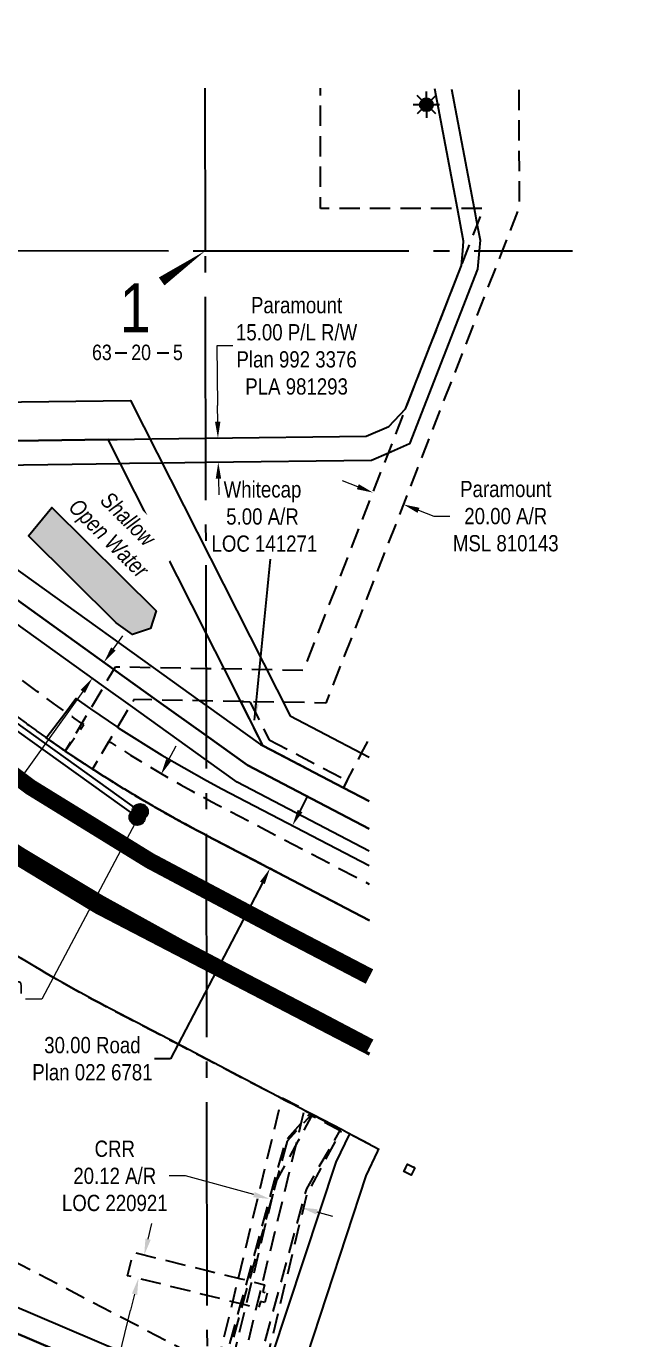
# Model space of a CAD drawing. Extents: x 502021 to 516972, y 6026865 to 6037901.
# Drawn here: x 507215 to 507585, y 6029776 to 6030583 of the extents above; entities that cross this region are included whole.
import ezdxf
from ezdxf.enums import TextEntityAlignment as Align

# ---------------------------------------------------------------- set-up
doc = ezdxf.new("R2010")
doc.units = 0
doc.header["$LTSCALE"] = 5
doc.header["$PDSIZE"] = 0.5
for name, pattern in [('DASHDOT2', [12.7, 6.35, -3.175, 0, -3.175]), ('foc-ACCESSROAD', [3.75, 2.5, -1.25]), ('foc-FLOWLINE', [3.75, 2.5, -1.25]), ('foc-QUARTERLINE', [33, 25, -3, 2, -3])]:
    doc.linetypes.add(name, pattern=pattern)
doc.layers.get('Defpoints').update_dxf_attribs({"color": 9})
for name, color, linetype in [('10', 1, 'Continuous'), ('9', 3, 'Continuous'), ('AS-POWER', 104, 'foc-POWER'), ('AS-POWER-EXISTING-PP', 72, 'Continuous'), ('AS-ROADS', 254, 'Continuous'), ('AS-WILDLIFE', 131, 'DASHDOT2'), ('C-AR', 13, 'foc-ACCESSROAD'), ('C-RW', 13, 'Continuous'), ('C-WS', 13, 'foc-ACCESSROAD'), ('DML', 35, 'Continuous'), ('F-AR', 190, 'foc-ACCESSROAD'), ('F-EZE', 190, 'foc-FLOWLINE'), ('F-RW', 190, 'Continuous'), ('F-WS', 190, 'foc-ACCESSROAD'), ('F-WS-S', 8, 'Continuous'), ('L-SECLBL', 7, 'Continuous'), ('L-SECQ', 8, 'foc-QUARTERLINE'), ('L-TITLEDB', 4, 'Continuous'), ('L-TITLEDB-T', 4, 'Continuous'), ('T-WATER', 160, 'Continuous'), ('T-WATER-H', 133, 'Continuous'), ('T-WATER-T', 170, 'Continuous')]:
    doc.layers.add(name, color=color, linetype=linetype)
for name, color, linetype, lineweight in [('C-WS-T', 13, 'Continuous', 9), ('F-AR-T', 190, 'Continuous', 9), ('F-EZE-T', 190, 'Continuous', 9), ('F-RW-T', 190, 'Continuous', 9)]:
    doc.layers.add(name, color=color, linetype=linetype, lineweight=lineweight)
doc.styles.add('80CG', font='ARIALN.TTF', dxfattribs={"height": 10})
doc.styles.add('80L', font='ARIALN.TTF', dxfattribs={"height": 10})
doc.styles.add('foc-LtypeFont', font='ARIALN.TTF', dxfattribs={"height": 7.35})
doc.styles.add('SIMPLEX', font='ARIALN.TTF')
doc.linetypes.add('foc-POWER', pattern='A,6,-1,["P",foc-LtypeFont,S=0.2,R=0,X=-0.625,Y=-0.75],-1.24,4', length=12.24)
doc.dimstyles.new('Compass 5 000', dxfattribs={"dimscale": 5, "dimtxt": 9, "dimasz": 2, "dimexe": 0.2, "dimexo": 0.0625, "dimgap": 0.5, "dimtad": 0, "dimtih": 1, "dimtoh": 1, "dimzin": 0, "dimdsep": 46, "dimtxsty": '80CG', "dimcen": 0.1, "dimse1": 1, "dimse2": 1, "dimclrd": 256, "dimclrt": 256, "dimaunit": 1, "dimadec": 4, "dimazin": 0, "dimtfac": 0.06, "dimtofl": 0, "dimtmove": 0, "dimatfit": 1, "dimfxl": 0.2, "dimtolj": 1, "dimtzin": 0, "dimlwd": -1, "dimarcsym": 0})

# ---------------------------------------------------------------- blocks, each defined once
blk = doc.blocks.new('L-SECLBL')
at = {"layer": '9', "color": 7}
for p, q in [((-5.08, -27.83), (-12.29, -27.83)), ((20.7, -27.83), (13.5, -27.83))]:
    blk.add_line(p, q, dxfattribs=at)
at = {"layer": '10', "color": 2, "style": 'SIMPLEX'}
blk.add_attdef('SEC', text='', height=30, dxfattribs=at).set_placement((0, 0), align=Align.MIDDLE)
at = {"layer": '10', "color": 5, "style": '80L'}
blk.add_attdef('TWP', text='', height=9.5, dxfattribs=at).set_placement((-14.43, -27.37), align=Align.MIDDLE_RIGHT)
blk.add_attdef('RGE', text='', height=9.5, dxfattribs=at).set_placement((3.62, -27.37), align=Align.MIDDLE_CENTER)
blk.add_attdef('MER', text='', height=9.5, dxfattribs=at).set_placement((23.17, -27.37), align=Align.MIDDLE_LEFT)
blk = doc.blocks.new('*D532')
at = {"layer": 'Defpoints', "color": 0, "transparency": 16777216}
for p in [(507446.55, 6030288.93), (507416.43, 6030266.71), (507435.07, 6030259.45)]:
    blk.add_point(p, dxfattribs=at)
at = {"layer": 'F-AR-T', "transparency": 16777216}
for p, q in [((507418.59, 6030299.81), (507409.27, 6030303.44)), ((507455.87, 6030285.3), (507465.19, 6030281.67)), ((507465.19, 6030281.67), (507475.19, 6030281.67))]:
    blk.add_line(p, q, dxfattribs=at)
for points in [[(507419.19, 6030301.37), (507417.99, 6030298.26), (507427.91, 6030296.18)], [(507456.47, 6030286.85), (507455.26, 6030283.74), (507446.55, 6030288.93)]]:
    blk.add_solid(points, dxfattribs=at)
at = {"layer": 'F-AR-T', "transparency": 16777216, "insert": (507509.47, 6030281.67), "char_height": 10, "attachment_point": 5, "style": '80CG'}
blk.add_mtext('\\A1;Paramount\\P20.00 A/R\\PMSL 810143', dxfattribs=at)
blk = doc.blocks.new('*D583')
at = {"layer": 'Defpoints', "color": 0, "transparency": 16777216}
for p in [(507288.3, 6030105.23), (507321.45, 6030110.11), (507312.16, 6030092.59)]:
    blk.add_point(p, dxfattribs=at)
at = {"layer": 'F-EZE-T', "transparency": 16777216}
for p, q in [((507302.27, 6030131.59), (507306.95, 6030140.43)), ((507283.62, 6030096.39), (507224.41, 6029984.66)), ((507224.41, 6029984.66), (507214.41, 6029984.66))]:
    blk.add_line(p, q, dxfattribs=at)
for points in [[(507300.8, 6030132.37), (507303.75, 6030130.81), (507297.59, 6030122.75)], [(507282.15, 6030097.17), (507285.09, 6030095.61), (507288.3, 6030105.23)]]:
    blk.add_solid(points, dxfattribs=at)
at = {"layer": 'F-EZE-T', "transparency": 16777216, "insert": (507169.61, 6029984.66), "char_height": 10, "attachment_point": 5, "style": '80CG'}
blk.add_mtext('\\A1;ATCO\\P19.80 Vegetation \\PControl R/W\\PEZE 880555', dxfattribs=at)
blk = doc.blocks.new('*D664')
at = {"layer": 'Defpoints', "color": 0, "transparency": 16777216}
for p in [(507228, 6030216.76), (507220.89, 6030206.86), (507255.48, 6030182.04)]:
    blk.add_point(p, dxfattribs=at)
at = {"layer": 'F-RW-T', "transparency": 16777216}
for p, q in [((507268.41, 6030200.06), (507274.25, 6030208.18)), ((507249.65, 6030173.91), (507151.09, 6030036.63)), ((507151.09, 6030036.63), (507141.09, 6030036.63))]:
    blk.add_line(p, q, dxfattribs=at)
for points in [[(507267.06, 6030201.03), (507269.77, 6030199.09), (507262.58, 6030191.94)], [(507248.29, 6030174.89), (507251, 6030172.94), (507255.48, 6030182.04)]]:
    blk.add_solid(points, dxfattribs=at)
at = {"layer": 'F-RW-T', "transparency": 16777216, "insert": (507102.01, 6030036.63), "char_height": 10, "attachment_point": 5, "style": '80CG'}
blk.add_mtext('\\A1;Pembina\\P12.19 P/L R/W\\PPlan 1377 KS\\PROE 2188', dxfattribs=at)
blk = doc.blocks.new('*D688')
at = {"layer": 'Defpoints', "color": 0, "transparency": 16777216}
for p in [(507332.64, 6030329.71), (507345.51, 6030329.88), (507345.71, 6030314.92)]:
    blk.add_point(p, dxfattribs=at)
at = {"layer": 'F-RW-T', "transparency": 16777216}
for p, q in [((507341.88, 6030386.37), (507331.88, 6030386.37)), ((507331.88, 6030386.37), (507332.37, 6030349.71)), ((507332.5, 6030339.71), (507332.37, 6030349.71)), ((507332.97, 6030304.75), (507333.1, 6030294.75))]:
    blk.add_line(p, q, dxfattribs=at)
for points in [[(507334.17, 6030339.73), (507330.84, 6030339.69), (507332.64, 6030329.71)], [(507334.64, 6030304.77), (507331.3, 6030304.72), (507332.84, 6030314.75)]]:
    blk.add_solid(points, dxfattribs=at)
at = {"layer": 'F-RW-T', "transparency": 16777216, "insert": (507380.97, 6030386.37), "char_height": 10, "attachment_point": 5, "style": '80CG'}
blk.add_mtext('\\A1;Paramount\\P15.00 P/L R/W\\PPlan 992 3376\\PPLA 981293', dxfattribs=at)
blk = doc.blocks.new('*D716')
at = {"layer": 'Defpoints', "color": 0, "transparency": 16777216}
for p in [(507436.66, 6030721.4), (507222.59, 6030519.12), (507286.24, 6030479.54)]:
    blk.add_point(p, dxfattribs=at)
at = {"layer": 'F-RW-T', "transparency": 16777216}
for p, q in [((507364.52, 6030766.27), (507356.02, 6030771.55)), ((507445.15, 6030716.12), (507467.66, 6030702.12)), ((507467.66, 6030702.12), (507477.66, 6030702.12))]:
    blk.add_line(p, q, dxfattribs=at)
for points in [[(507365.4, 6030767.68), (507363.64, 6030764.85), (507373.01, 6030760.99)], [(507446.03, 6030717.54), (507444.27, 6030714.7), (507436.66, 6030721.4)]]:
    blk.add_solid(points, dxfattribs=at)
at = {"layer": 'F-RW-T', "transparency": 16777216, "insert": (507516.74, 6030702.12), "char_height": 10, "attachment_point": 5, "style": '80CG'}
blk.add_mtext('\\A1;Paramount\\P15.00 P/L R/W\\PPlan 992 3376\\PPLA 981293', dxfattribs=at)
blk = doc.blocks.new('*D751')
at = {"layer": 'Defpoints', "color": 0, "transparency": 16777216}
for p in [(507391.49, 6030084.75), (507364.62, 6030065.09), (507377.66, 6030058.27)]:
    blk.add_point(p, dxfattribs=at)
at = {"layer": 'L-TITLEDB-T', "transparency": 16777216}
for p, q in [((507383.08, 6030100.43), (507387.72, 6030109.29)), ((507359.98, 6030056.23), (507303.48, 6029948.11)), ((507303.48, 6029948.11), (507293.48, 6029948.11))]:
    blk.add_line(p, q, dxfattribs=at)
for points in [[(507381.61, 6030101.2), (507384.56, 6030099.65), (507378.45, 6030091.56)], [(507358.51, 6030057), (507361.46, 6030055.46), (507364.62, 6030065.09)]]:
    blk.add_solid(points, dxfattribs=at)
at = {"layer": 'L-TITLEDB-T', "transparency": 16777216, "insert": (507255.53, 6029948.11), "char_height": 10, "attachment_point": 5, "style": '80CG', "bg_fill": 3, "box_fill_scale": 1.1, "bg_fill_color": 256, "bg_fill_true_color": 13158600, "bg_fill_transparency": 0}
blk.add_mtext('\\A1;30.00 Road\\PPlan 022 6781', dxfattribs=at)
blk = doc.blocks.new('POWERPOLE')
h = blk.add_hatch(color=255)
edge = h.paths.add_edge_path()
edge.add_arc((0, 0), 0.96, 0, 360)
at = {"linetype": 'Continuous'}
for p, q in [((0.68, -0.68), (-0.68, 0.68)), ((-0.68, -0.68), (0.68, 0.68))]:
    blk.add_line(p, q, dxfattribs=at)
blk.add_circle((0, 0), 0.96, dxfattribs=at)
blk = doc.blocks.new('GAS')
h = blk.add_hatch(color=255)
h.dxf.hatch_style = 1
edge = h.paths.add_edge_path()
edge.add_arc((0, 0), 0.9, 0, 360)
for p, q in [((0, 0.81), (0, 1.62)), ((-0.81, 0), (-1.62, 0)), ((-0.57, 0.57), (-1.14, 1.14)), ((0.57, 0.57), (1.14, 1.14)), ((1.62, 0), (0.81, 0)), ((-0.57, -0.57), (-1.14, -1.14)), ((0, -0.81), (0, -1.62)), ((1.14, -1.14), (0.57, -0.57))]:
    blk.add_line(p, q)
blk.add_circle((0, 0), 0.8)
blk = doc.blocks.new('*D763')
at = {"layer": 'Defpoints', "color": 0, "transparency": 16777216}
for p in [(507287.35, 6029827.49), (507290.71, 6029826.66), (507287.16, 6029812.24)]:
    blk.add_point(p, dxfattribs=at)
at = {"layer": 'F-EZE-T', "transparency": 16777216}
for p, q in [((507289.74, 6029837.19), (507292.13, 6029846.9)), ((507281.41, 6029803.36), (507279.02, 6029793.65)), ((507263.38, 6029730.15), (507279.02, 6029793.65)), ((507253.38, 6029730.15), (507263.38, 6029730.15))]:
    blk.add_line(p, q, dxfattribs=at)
for points in [[(507288.12, 6029837.59), (507291.36, 6029836.8), (507287.35, 6029827.49)], [(507279.79, 6029803.76), (507283.03, 6029802.96), (507283.8, 6029813.07)]]:
    blk.add_solid(points, dxfattribs=at)
at = {"layer": 'F-EZE-T', "transparency": 16777216, "insert": (507194.24, 6029730.15), "char_height": 10, "attachment_point": 5, "style": '80CG'}
blk.add_mtext('\\A1;ATCO\\P15.00 Power Line R/W\\PEZE 130243', dxfattribs=at)
blk = doc.blocks.new('*D768')
at = {"layer": 'Defpoints', "color": 0, "transparency": 16777216}
for p in [(507364.43, 6029861.94), (507363.99, 6029860.31), (507383.38, 6029855)]:
    blk.add_point(p, dxfattribs=at)
at = {"layer": 'F-EZE-T', "transparency": 16777216}
for p, q in [((507312.77, 6029876.08), (507302.77, 6029876.08)), ((507354.79, 6029864.58), (507312.77, 6029876.08)), ((507393.47, 6029853.99), (507403.12, 6029851.35))]:
    blk.add_line(p, q, dxfattribs=at)
for points in [[(507355.23, 6029866.19), (507354.35, 6029862.97), (507364.43, 6029861.94)], [(507393.91, 6029855.6), (507393.03, 6029852.38), (507383.83, 6029856.63)]]:
    blk.add_solid(points, dxfattribs=at)
at = {"layer": 'F-EZE-T', "transparency": 16777216, "insert": (507269.26, 6029876.08), "char_height": 10, "attachment_point": 5, "style": '80CG'}
blk.add_mtext('\\A1;CRR\\P20.12 A/R\\PLOC 220921', dxfattribs=at)

msp = doc.modelspace()

# ---------------------------------------------------------------- hatches: boundary and pattern name
at = {"layer": 'T-WATER-H'}
h = msp.add_hatch(color=256, dxfattribs=at)
h.dxf.hatch_style = 1
h.paths.add_polyline_path([(507270.097, 6030216.205), (507216.329, 6030269.689), (507230.542, 6030287.053), (507294.696, 6030223.436), (507291.132, 6030212.636), (507280.085, 6030208.955)])

# ---------------------------------------------------------------- linework, layer by layer
at = {"layer": 'AS-POWER', "flags": 128}
for points in [[(506825.144, 6030507.361), (506925.113, 6030413.947), (507045.408, 6030297.042), (507155.031, 6030193.209), (507284.806, 6030100.018)], [(507152.289, 6030190.253), (507283.064, 6030096.585)]]:
    msp.add_lwpolyline(points, dxfattribs=at)
at = {"layer": 'AS-ROADS', "const_width": 9.995, "flags": 128}
for points in [[(506671.611, 6030545.04), (506712.089, 6030506.376), (506762.089, 6030458.779), (506803.365, 6030419.585), (506850.254, 6030372.364), (506945.174, 6030284.418), (507000.605, 6030232.544), (507026.162, 6030209.739), (507046.014, 6030192.808), (507095.707, 6030153.18), (507159.302, 6030106.985), (507211.196, 6030073.128), (507260.153, 6030043.761), (507309.489, 6030016.49), (507348.589, 6029995.925), (507392.782, 6029972.918), (507425.815, 6029955.504)], [(506751.468, 6030545.016), (506772.557, 6030524.891), (506837.806, 6030462.368), (506893.345, 6030409.353), (506943.493, 6030361.788), (506995.284, 6030311.857), (507056.708, 6030253.206), (507107.548, 6030204.929), (507156.292, 6030160.929), (507217.474, 6030115.071), (507290.791, 6030069.881), (507373.44, 6030025.981), (507425.744, 6029998.658)]]:
    msp.add_lwpolyline(points, dxfattribs=at)
at = {"layer": 'AS-WILDLIFE', "const_width": 1.999, "flags": 128}
msp.add_lwpolyline([(506671.147, 6030545.04), (506974.844, 6030254.85), (507080.051, 6030163.702), (507095.073, 6030149.051), (507100, 6030144.246), (507107.245, 6030137.18), (507110.755, 6030133.757), (507122.676, 6030125.313), (507135.842, 6030115.987), (507158.413, 6030099.999), (507172.535, 6030089.996), (507200, 6030073.351), (507250.395, 6030042.808), (507257.483, 6030038.513), (507291.541, 6030020.803), (507302.649, 6030015.026), (507312.964, 6030009.663), (507331.546, 6029999.999), (507368.488, 6029980.79), (507389.35, 6029969.941), (507423.268, 6029952.304), (507425.822, 6029950.976)], dxfattribs=at)
at = {"layer": 'C-AR'}
msp.add_lwpolyline([(507352.273, 6030167.652), (507364.13, 6030144.194), (507412.093, 6030119.097), (507409.768, 6030114.666), (507360.39, 6030140.507), (507346.619, 6030167.754), (507352.273, 6030167.652)], close=True, dxfattribs=at)
at = {"layer": 'C-RW'}
for points in [[(507425.568, 6030106.4), (507409.768, 6030114.667), (507360.39, 6030140.507), (507346.619, 6030167.754), (507336.413, 6030187.945), (507325.407, 6030209.722), (507272.751, 6030313.901), (507265.239, 6030328.763), (507165.256, 6030327.349), (507118.297, 6030326.68), (507103.703, 6030340.631), (507100.089, 6030344.085), (506994.529, 6030444.981), (506983.163, 6030455.853), (506889.895, 6030544.976)], [(506924.861, 6030544.966), (507127.911, 6030350.921), (507278.95, 6030352.753), (507377.101, 6030158.978), (507420.926, 6030135.925), (507425.523, 6030133.519)], [(507356.022, 6029735.275), (507405.376, 6029884.576), (507413.705, 6029901.897), (507431.439, 6029892.622), (507430.755, 6029891.315), (507423.53, 6029876.181), (507375.124, 6029728.673)]]:
    msp.add_lwpolyline(points, dxfattribs=at)
at = {"layer": 'C-WS', "flags": 128}
msp.add_lwpolyline([(507425.568, 6030106.398), (507409.768, 6030114.666), (507412.093, 6030119.097), (507420.926, 6030135.925), (507425.505, 6030144.649)], dxfattribs=at)
at = {"layer": 'DML'}
msp.add_lwpolyline([(507453.626, 6029881.019), (507451.311, 6029876.594), (507446.883, 6029878.911), (507449.196, 6029883.334), (507453.626, 6029881.019)], close=True, dxfattribs=at)
msp.add_lwpolyline([(507453.626, 6029881.019), (507451.311, 6029876.594), (507446.883, 6029878.911), (507449.196, 6029883.334), (507453.626, 6029881.019)], close=True, dxfattribs=at)
at = {"layer": 'F-AR', "flags": 128}
msp.add_lwpolyline([(506873.393, 6027879.984), (507005.345, 6027944.501), (507014.792, 6027949.12), (507077.049, 6027979.558), (507213.785, 6028046.418), (507264.294, 6028071.114), (507277.754, 6028077.695), (507361.293, 6028118.542), (507382.659, 6028129.097), (507385.237, 6028141.97), (507386.665, 6028149.095), (507386.867, 6028150.106), (507387.343, 6028152.48), (507388.244, 6028156.981), (507388.845, 6028159.977), (507391.084, 6028171.156), (507391.879, 6028175.125), (507390.058, 6028245.12), (507390.014, 6028246.808), (507389.292, 6028274.728), (507389.268, 6028276.397), (507389.044, 6028293.946), (507388.585, 6028329.807), (507387.887, 6028384.377), (507387.547, 6028410.86), (507387.462, 6028417.293), (507387.453, 6028417.938), (507386.933, 6028437.416), (507384.48, 6028531.699), (507383.959, 6028551.738), (507383.568, 6028566.767), (507382.824, 6028595.361), (507382.76, 6028596.761), (507382.072, 6028611.846), (507381.367, 6028627.282), (507380.672, 6028642.502), (507380.217, 6028652.482), (507378.925, 6028680.775), (507367.672, 6028784.041), (507359.337, 6028860.523), (507356.437, 6028887.129), (507316.938, 6029243.915), (507314.771, 6029263.796), (507301.515, 6029391.101), (507299.894, 6029405.972), (507297.946, 6029423.846), (507296.642, 6029435.806), (507294.609, 6029454.467), (507286.104, 6029532.518), (507302.436, 6029600.038), (507311.087, 6029635.804), (507324.02, 6029689.273), (507325.521, 6029695.48), (507328.785, 6029708.972), (507333.141, 6029726.984), (507336.717, 6029741.767), (507349.81, 6029795.897), (507353.32, 6029810.409), (507368.255, 6029872.156), (507382.217, 6029897.97), (507390.41, 6029913.118), (507408.244, 6029903.79), (507387.201, 6029864.883), (507356.047, 6029735.969), (507355.517, 6029733.753), (507351.911, 6029718.98), (507347.554, 6029700.968), (507331.837, 6029635.991), (507325.662, 6029610.464), (507323.146, 6029600.061), (507306.491, 6029531.204), (507317.95, 6029426.051), (507319.901, 6029408.153), (507321.524, 6029393.253), (507373.223, 6028918.859), (507376.123, 6028892.252), (507387.914, 6028784.061), (507395.691, 6028712.704), (507398.435, 6028687.527), (507399.001, 6028682.326), (507399.037, 6028681.534), (507400.325, 6028653.297), (507400.781, 6028643.312), (507401.476, 6028628.095), (507402.161, 6028613.073), (507402.25, 6028611.109), (507402.938, 6028596.038), (507403.639, 6028566.032), (507403.978, 6028551.004), (507404.396, 6028530.971), (507406.483, 6028437.924), (507412.232, 6028181.604), (507412.355, 6028176.115), (507409.485, 6028161.28), (507406.63, 6028146.525), (507405.435, 6028140.35), (507404.542, 6028135.64), (507403.189, 6028128.712), (507400.412, 6028114.394), (507388.931, 6028108.768), (507213.821, 6028023.228), (507124.555, 6027979.611), (507017.886, 6027927.487), (507008.438, 6027922.871), (506920.759, 6027880.034)], dxfattribs=at)
msp.add_lwpolyline([(507324.711, 6029246.306), (507316.701, 6029244.912), (507314.534, 6029264.794), (507301.278, 6029392.098), (507299.658, 6029406.97), (507297.709, 6029424.843), (507297.015, 6029431.216), (507296.406, 6029436.804), (507294.372, 6029455.464), (507286.104, 6029532.518), (507302.205, 6029601.036), (507310.859, 6029636.801), (507323.787, 6029690.268), (507325.284, 6029696.419), (507328.264, 6029708.788), (507328.526, 6029709.98), (507331.308, 6029728.662), (507333.644, 6029743.974), (507335.545, 6029756.436), (507346.811, 6029797.582), (507350.755, 6029811.986), (507374.284, 6029897.919), (507384.446, 6029909.16), (507389.305, 6029914.548), (507390.165, 6029914.097), (507408.005, 6029904.785), (507386.966, 6029868.099), (507355.255, 6029752.283), (507352.745, 6029735.829), (507350.409, 6029720.517), (507348.026, 6029704.897), (507347.317, 6029701.965), (507331.594, 6029636.988), (507325.425, 6029611.489), (507322.909, 6029601.058), (507306.491, 6029531.204), (507317.015, 6029433.383), (507317.708, 6029427.047), (507319.66, 6029409.15), (507321.283, 6029394.249), (507337.253, 6029247.676), (507331.667, 6029247.065), (507324.711, 6029246.306)], close=True, dxfattribs=at)
at = {"layer": 'F-EZE', "flags": 128}
for points in [[(506795.924, 6030545.004), (506836.126, 6030506.599), (506900.584, 6030445.007), (506940.164, 6030407.195), (506944.39, 6030402.932), (507074.662, 6030278.463), (507092.003, 6030261.889), (507120.694, 6030234.467), (507132.023, 6030223.927), (507132.8, 6030223.184), (507135.809, 6030220.334), (507138.031, 6030218.238), (507141.175, 6030215.308), (507143.303, 6030213.335), (507146.585, 6030210.33), (507148.618, 6030208.476), (507152.038, 6030205.399), (507153.974, 6030203.664), (507157.535, 6030200.515), (507159.371, 6030198.898), (507163.073, 6030195.68), (507164.808, 6030194.179), (507168.653, 6030190.892), (507170.285, 6030189.504), (507174.275, 6030186.154), (507175.802, 6030184.878), (507179.937, 6030181.466), (507181.358, 6030180.297), (507185.642, 6030176.826), (507186.954, 6030175.766), (507191.386, 6030172.236), (507192.588, 6030171.283), (507197.17, 6030167.696), (507198.26, 6030166.847), (507202.992, 6030163.209), (507203.97, 6030162.46), (507208.855, 6030158.77), (507209.717, 6030158.123), (507214.755, 6030154.384), (507215.5, 6030153.834), (507220.693, 6030150.049), (507221.32, 6030149.595), (507226.669, 6030145.768), (507227.177, 6030145.408), (507231.742, 6030142.224), (507233.023, 6030141.331), (507237.794, 6030138.053), (507238.887, 6030137.293), (507250.193, 6030153.535), (507249.05, 6030154.33), (507244.285, 6030157.603), (507243.061, 6030158.457), (507238.557, 6030161.599), (507238.146, 6030161.89), (507232.883, 6030165.655), (507232.326, 6030166.058), (507227.205, 6030169.791), (507226.528, 6030170.291), (507221.554, 6030173.982), (507220.76, 6030174.577), (507215.949, 6030178.212), (507215.037, 6030178.91), (507210.374, 6030182.495), (507209.353, 6030183.291), (507204.832, 6030186.83), (507203.697, 6030187.73), (507199.336, 6030191.204), (507198.087, 6030192.212), (507193.873, 6030195.627), (507192.52, 6030196.74), (507188.444, 6030200.103), (507186.982, 6030201.325), (507183.059, 6030204.619), (507181.493, 6030205.95), (507177.71, 6030209.185), (507176.036, 6030210.632), (507172.403, 6030213.79), (507170.631, 6030215.351), (507167.131, 6030218.447), (507165.259, 6030220.124), (507161.903, 6030223.144), (507159.933, 6030224.94), (507156.714, 6030227.887), (507154.649, 6030229.803), (507151.567, 6030232.674), (507149.405, 6030234.714), (507146.442, 6030237.521), (507145.601, 6030238.325), (507134.272, 6030248.865), (507105.676, 6030276.195), (507088.335, 6030292.769), (506958.255, 6030417.055), (506954.028, 6030421.318), (506914.254, 6030459.316), (506849.797, 6030520.906), (506824.581, 6030544.995)], [(507425.688, 6030033.172), (507364.036, 6030065.393), (507325.613, 6030085.478), (507324.04, 6030086.306), (507323.538, 6030086.57), (507319.565, 6030088.663), (507317.292, 6030089.868), (507312.93, 6030092.208), (507311.073, 6030093.212), (507306.571, 6030095.679), (507304.883, 6030096.61), (507300.243, 6030099.203), (507298.721, 6030100.06), (507293.945, 6030102.783), (507292.589, 6030103.562), (507287.64, 6030106.439), (507286.486, 6030107.115), (507281.547, 6030110.042), (507280.413, 6030110.719), (507275.373, 6030113.764), (507274.37, 6030114.374), (507269.232, 6030117.538), (507268.382, 6030118.064), (507263.122, 6030121.364), (507262.376, 6030121.837), (507257.047, 6030125.246), (507256.43, 6030125.644), (507255.572, 6030126.198), (507265.706, 6030143.223), (507266.893, 6030142.454), (507272.94, 6030138.583), (507279.02, 6030134.766), (507285.134, 6030131.001), (507291.279, 6030127.29), (507297.457, 6030123.633), (507303.667, 6030120.03), (507309.908, 6030116.482), (507316.18, 6030112.987), (507322.481, 6030109.548), (507325.576, 6030107.895), (507328.813, 6030106.164), (507332.709, 6030104.117), (507334.797, 6030103.025), (507373.212, 6030082.935), (507425.651, 6030055.538)]]:
    msp.add_lwpolyline(points, dxfattribs=at)
for points in [[(507309.522, 6029601.816), (507293.07, 6029533.798), (507304.768, 6029426.437), (507306.718, 6029408.562), (507308.34, 6029393.672), (507362.059, 6028900.723), (507364.959, 6028874.117), (507374.583, 6028785.817), (507385.355, 6028686.97), (507397.8, 6028689.296), (507406.583, 6028690.937), (507407.685, 6028685.038), (507398.403, 6028683.304), (507385.858, 6028680.959), (507387.067, 6028654.558), (507387.524, 6028644.573), (507388.22, 6028629.361), (507388.951, 6028613.341), (507389.64, 6028598.271), (507389.672, 6028597.398), (507390.498, 6028568.263), (507390.912, 6028553.229), (507391.342, 6028533.194), (507393.782, 6028439.38), (507394.249, 6028421.416), (507395.59, 6028349.023), (507398.003, 6028256.279), (507400.839, 6028178.058), (507401.514, 6028159.424), (507401.803, 6028151.466), (507402.189, 6028140.827), (507402.268, 6028138.622), (507402.56, 6028130.477), (507403.156, 6028114.128), (507407.94, 6028116.478), (507410.586, 6028111.093), (507403.397, 6028107.561), (507403.841, 6028095.76), (507394.865, 6028091.362), (507389.089, 6028088.535), (507388.594, 6028102.367), (507388.385, 6028108.048), (507388.3, 6028110.518), (507387.459, 6028133.551), (507386.854, 6028150.241), (507386.785, 6028152.147), (507386.708, 6028154.249), (507386.386, 6028163.126), (507386.108, 6028170.78), (507383.118, 6028253.655), (507383.022, 6028255.813), (507382.58, 6028272.608), (507381.822, 6028301.948), (507381.231, 6028324.651), (507380.606, 6028348.639), (507379.308, 6028419.054), (507379.265, 6028421.082), (507378.794, 6028439.177), (507376.334, 6028533.742), (507375.813, 6028553.78), (507375.423, 6028568.811), (507374.693, 6028596.862), (507374.602, 6028598.848), (507373.915, 6028613.89), (507373.237, 6028628.752), (507372.542, 6028643.968), (507372.087, 6028653.955), (507370.808, 6028681.968), (507359.492, 6028785.802), (507352.445, 6028850.462), (507349.545, 6028877.068), (507330.52, 6029042.445), (507308.847, 6029244.861), (507306.68, 6029264.743), (507293.496, 6029389.33), (507293.209, 6029392.044), (507291.917, 6029404.247), (507291.636, 6029406.907), (507290.027, 6029422.114), (507289.745, 6029424.781), (507288.498, 6029436.56), (507288.101, 6029440.871), (507286.06, 6029459.61), (507278.213, 6029531.623), (507271.886, 6029531.926), (507272.173, 6029537.92), (507278.557, 6029537.615), (507294.082, 6029601.799), (507302.718, 6029637.503), (507316.389, 6029694.025), (507321.154, 6029713.724), (507324.834, 6029728.939), (507325.511, 6029731.737), (507329.087, 6029746.52), (507332.062, 6029758.823), (507341.909, 6029799.528), (507345.425, 6029814.063), (507372.052, 6029924.156), (507385.755, 6029916.989), (507384.048, 6029909.932), (507381.583, 6029899.739), (507359.935, 6029810.314), (507358.835, 6029805.934), (507357.41, 6029800.127), (507343.08, 6029740.553), (507339.503, 6029725.77), (507335.147, 6029707.757), (507324.939, 6029665.557), (507318.187, 6029637.643), (507309.522, 6029601.816)], [(507362.943, 6029804.069), (507361.458, 6029798.284), (507358.716, 6029798.986), (507357.476, 6029794.755), (507350.549, 6029796.477), (507347.787, 6029797.164), (507343.285, 6029798.336), (507326.083, 6029802.563), (507277.031, 6029814.763), (507280.628, 6029829.141), (507326.058, 6029817.954), (507346.802, 6029812.871), (507351.731, 6029811.569), (507354.059, 6029810.989), (507361.292, 6029809.136), (507360.157, 6029804.781), (507362.943, 6029804.069)]]:
    msp.add_lwpolyline(points, close=True, dxfattribs=at)
at = {"layer": 'F-RW'}
for points in [[(507425.618, 6030075.678), (507344.497, 6030118.138), (507325.536, 6030131.749), (507278.828, 6030165.276), (507262.517, 6030176.985), (507154.43, 6030254.576), (507128.492, 6030279.337), (507117.718, 6030289.735), (506955.165, 6030444.993), (506850.531, 6030544.988)], [(506868.168, 6030544.983), (506972.808, 6030444.988), (507126.286, 6030298.297), (507137.035, 6030288.025), (507162.235, 6030263.973), (507268.771, 6030187.495), (507294.981, 6030168.68), (507325.511, 6030146.765), (507350.905, 6030128.537), (507425.595, 6030089.446)], [(507425.595, 6030089.448), (507350.905, 6030128.537), (507325.511, 6030146.765), (507294.981, 6030168.68), (507268.771, 6030187.495), (507162.235, 6030263.973), (507137.035, 6030288.025), (507126.286, 6030298.297), (506972.809, 6030444.987), (506868.169, 6030544.983)], [(506889.895, 6030544.976), (506983.163, 6030455.853), (506994.529, 6030444.981), (507100.09, 6030344.088), (507103.704, 6030340.634), (507118.298, 6030326.683), (507136.655, 6030309.135), (507147.409, 6030298.86), (507171.836, 6030275.55), (507292.782, 6030188.728), (507321.37, 6030168.208), (507325.48, 6030165.257), (507358.797, 6030141.341), (507360.39, 6030140.507), (507409.768, 6030114.667), (507425.568, 6030106.4)], [(507165.256, 6030327.349), (507265.239, 6030328.763), (507270.802, 6030328.842), (507291.939, 6030329.141), (507325.207, 6030329.612), (507423.791, 6030330.925), (507437.562, 6030336.877), (507447.957, 6030347.666), (507482.302, 6030435.86), (507483.08, 6030444.846), (507483.596, 6030450.841), (507479.817, 6030470.803), (507465.88, 6030544.391)], [(507476.116, 6030544.284), (507490.035, 6030470.808), (507491.958, 6030460.655), (507493.726, 6030451.326), (507493.177, 6030444.842), (507492.193, 6030433.546), (507450.31, 6030326.079), (507437.373, 6030320.488), (507427.007, 6030316.008), (507325.232, 6030314.642), (507299.451, 6030314.278), (507278.314, 6030313.979), (507272.751, 6030313.901), (507168.427, 6030312.427)], [(506295.905, 6030369.236), (506844.826, 6029980.565), (506857.098, 6029971.877), (506965.593, 6029895.054), (506982.287, 6029883.234), (507008.264, 6029864.842), (507325.397, 6029729.595), (507326.078, 6029729.304), (507333.074, 6029726.32), (507340.071, 6029723.337), (507343.038, 6029722.072), (507351.844, 6029718.316), (507352.506, 6029718.034), (507371.26, 6029710.035), (507542.03, 6029637.201), (507585.033, 6029618.862)], [(506526.939, 6030224.033), (506852.712, 6029993.365), (506853.496, 6029992.81), (506864.942, 6029984.707), (506865.768, 6029984.122), (506970.908, 6029909.748), (506988.302, 6029897.359), (507015.741, 6029878.037), (507325.37, 6029745.912), (507329.654, 6029744.087), (507336.65, 6029741.104), (507343.647, 6029738.12), (507355.451, 6029733.088), (507352.506, 6029718.034), (507348.725, 6029699.776), (507335.366, 6029635.359), (507327.912, 6029599.402), (507312.23, 6029523.76), (507324.565, 6029408.003), (507326.153, 6029393.094), (507376.15, 6028923.851)], [(507367.783, 6028908.036), (507316.218, 6029392.015), (507314.629, 6029406.923), (507312.721, 6029424.818), (507302.127, 6029524.25), (507317.667, 6029599.391), (507325.086, 6029635.267), (507325.549, 6029637.506), (507339.262, 6029703.812), (507343.038, 6029722.072), (507340.071, 6029723.337), (507333.074, 6029726.32), (507326.078, 6029729.304), (507325.397, 6029729.595), (507008.264, 6029864.842), (506982.287, 6029883.234), (506965.593, 6029895.054), (506857.098, 6029971.877), (506844.826, 6029980.565), (506526.967, 6030205.63)]]:
    msp.add_lwpolyline(points, dxfattribs=at)
at = {"layer": 'F-WS', "flags": 128}
msp.add_lwpolyline([(507517.595, 6030543.85), (507517.614, 6030507.941), (507517.634, 6030471.461), (507507.265, 6030444.837), (507398.996, 6030166.815), (507325.475, 6030168.133), (507321.37, 6030168.207), (507294.981, 6030168.68), (507281.003, 6030168.932), (507278.828, 6030165.276), (507270.884, 6030151.926), (507265.706, 6030143.223), (507255.572, 6030126.198), (507251.004, 6030129.173), (507250.513, 6030129.496), (507249.991, 6030129.841), (507244.995, 6030133.156), (507244.629, 6030133.402), (507243.87, 6030133.914), (507238.883, 6030137.283), (507249.036, 6030154.328), (507254.3, 6030163.174), (507262.517, 6030176.985), (507268.771, 6030187.495), (507269.751, 6030189.141), (507292.782, 6030188.727), (507325.442, 6030188.142), (507385.414, 6030187.066), (507437.373, 6030320.488), (507447.957, 6030347.666), (507482.302, 6030435.86), (507485.801, 6030444.844), (507491.958, 6030460.655), (507495.913, 6030470.811), (507490.035, 6030470.808), (507479.817, 6030470.803), (507395.608, 6030470.758), (507395.567, 6030544.83)], dxfattribs=at)
for points in [[(507375.259, 6029897.502), (507336.521, 6029756.018), (507333.435, 6029757.634), (507326.151, 6029761.443), (507065.224, 6029897.934), (506908.114, 6030047.816), (507018.638, 6030163.442), (507036.825, 6030146.354), (507047.838, 6030135.831), (507053.793, 6030130.191), (507058.77, 6030125.557), (507059.796, 6030124.603), (507064.044, 6030120.711), (507065.846, 6030119.064), (507070.285, 6030115.066), (507071.943, 6030113.577), (507076.576, 6030109.476), (507078.085, 6030108.143), (507082.916, 6030103.94), (507084.275, 6030102.762), (507089.302, 6030098.462), (507090.51, 6030097.431), (507095.738, 6030093.037), (507096.789, 6030092.154), (507102.219, 6030087.67), (507103.114, 6030086.933), (507108.749, 6030082.359), (507109.483, 6030081.764), (507115.323, 6030077.105), (507115.896, 6030076.65), (507121.944, 6030071.908), (507122.351, 6030071.59), (507128.819, 6030066.609), (507135.381, 6030061.644), (507141.985, 6030056.735), (507148.631, 6030051.881), (507155.262, 6030047.127), (507155.713, 6030046.808), (507161.968, 6030042.404), (507162.597, 6030041.967), (507168.712, 6030037.737), (507169.522, 6030037.186), (507175.497, 6030033.128), (507176.49, 6030032.465), (507182.321, 6030028.577), (507183.497, 6030027.806), (507189.183, 6030024.085), (507190.545, 6030023.208), (507196.083, 6030019.651), (507197.633, 6030018.671), (507203.021, 6030015.275), (507204.761, 6030014.196), (507209.995, 6030010.959), (507211.928, 6030009.784), (507217.006, 6030006.703), (507219.131, 6030005.435), (507224.054, 6030002.506), (507226.374, 6030001.148), (507231.135, 6029998.369), (507233.653, 6029996.924), (507238.253, 6029994.293), (507240.969, 6029992.764), (507245.404, 6029990.276), (507248.32, 6029988.669), (507252.59, 6029986.322), (507255.708, 6029984.638), (507259.809, 6029982.428), (507263.131, 6029980.671), (507267.061, 6029978.595), (507307.557, 6029957.417), (507325.841, 6029947.851), (507373.425, 6029922.966), (507387.128, 6029915.798), (507390.284, 6029914.138), (507385.421, 6029908.743), (507375.259, 6029897.502)], [(507453.626, 6029881.019), (507451.311, 6029876.594), (507446.883, 6029878.911), (507449.196, 6029883.334), (507453.626, 6029881.019)]]:
    msp.add_lwpolyline(points, close=True, dxfattribs=at)
at = {"layer": 'L-SECLBL', "flags": 128}
msp.add_lwpolyline([(507325.016, 6030444.903, 0, 5.997, 0), (507298.056, 6030425.994, 0, 0, 0)], format="xyseb", dxfattribs=at)
at = {"layer": 'L-SECQ'}
for p, q in [((507325.016, 6030444.903), (507324.85, 6030544.85)), ((506517.358, 6030445.137), (507325.016, 6030444.903)), ((507325.016, 6030444.903), (507550.464, 6030444.838))]:
    msp.add_line(p, q, dxfattribs=at)
at = {"layer": 'L-SECQ', "flags": 128}
msp.add_lwpolyline([(507326.367, 6029631.488), (507325.016, 6030444.903)], dxfattribs=at)
at = {"layer": 'L-TITLEDB'}
for points in [[(507425.688, 6030033.171), (507364.035, 6030065.39), (507325.613, 6030085.48), (507324.04, 6030086.305), (507323.537, 6030086.568), (507319.568, 6030088.682), (507317.297, 6030089.896), (507312.937, 6030092.245), (507311.08, 6030093.251), (507306.577, 6030095.712), (507304.888, 6030096.639), (507300.244, 6030099.211), (507298.721, 6030100.058), (507293.949, 6030102.807), (507292.595, 6030103.592), (507287.648, 6030106.478), (507286.494, 6030107.154), (507281.554, 6030110.074), (507280.419, 6030110.748), (507275.374, 6030113.769), (507274.37, 6030114.372), (507269.237, 6030117.564), (507268.388, 6030118.093), (507263.131, 6030121.404), (507262.384, 6030121.877), (507257.054, 6030125.277), (507256.437, 6030125.672), (507255.577, 6030126.217), (507251.004, 6030129.175), (507250.513, 6030129.495), (507249.992, 6030129.844), (507245.002, 6030133.185), (507244.636, 6030133.432), (507243.877, 6030133.945), (507238.89, 6030137.313), (507237.797, 6030138.074), (507233.025, 6030141.347), (507231.743, 6030142.237), (507227.176, 6030145.409), (507239.097, 6030161.237), (507245.338, 6030169.525), (507254.318, 6030163.252), (507270.885, 6030151.931), (507271.347, 6030151.619), (507298.104, 6030134.853), (507325.557, 6030119.259), (507335.138, 6030114.158), (507425.632, 6030066.932)], [(507214.754, 6030154.385), (507215.499, 6030153.835), (507220.692, 6030150.05), (507221.319, 6030149.596), (507226.668, 6030145.769), (507227.176, 6030145.41), (507231.741, 6030142.225), (507233.022, 6030141.332), (507237.793, 6030138.055), (507238.886, 6030137.294), (507243.873, 6030133.928), (507244.632, 6030133.415), (507244.998, 6030133.169), (507249.991, 6030129.842), (507250.513, 6030129.496), (507251.004, 6030129.174), (507255.574, 6030126.204), (507256.433, 6030125.656), (507257.05, 6030125.26), (507262.379, 6030121.855), (507263.126, 6030121.381), (507268.385, 6030118.077), (507269.234, 6030117.549), (507274.37, 6030114.373), (507275.374, 6030113.766), (507280.415, 6030110.731), (507281.55, 6030110.056), (507286.489, 6030107.132), (507287.644, 6030106.456), (507292.591, 6030103.575), (507293.947, 6030102.794), (507298.721, 6030100.059), (507300.243, 6030099.206), (507304.885, 6030096.623), (507306.574, 6030095.693), (507311.076, 6030093.229), (507312.933, 6030092.225), (507317.294, 6030089.88), (507319.567, 6030088.672), (507323.538, 6030086.57), (507324.04, 6030086.306), (507325.613, 6030085.48), (507364.036, 6030065.392), (507425.688, 6030033.171)], [(507425.913, 6029895.512), (507411.814, 6029902.886), (507408.984, 6029904.371), (507391.15, 6029913.699), (507390.284, 6029914.138), (507387.128, 6029915.8), (507373.425, 6029922.967), (507325.842, 6029947.851), (507307.557, 6029957.417), (507267.061, 6029978.595), (507263.131, 6029980.671), (507259.809, 6029982.428), (507255.708, 6029984.638), (507252.59, 6029986.322), (507248.32, 6029988.669), (507245.404, 6029990.276), (507240.969, 6029992.764), (507238.253, 6029994.293), (507233.653, 6029996.924), (507231.135, 6029998.369), (507226.374, 6030001.148), (507224.054, 6030002.506), (507219.131, 6030005.435), (507217.006, 6030006.703), (507211.928, 6030009.784)]]:
    msp.add_lwpolyline(points, dxfattribs=at)
at = {"layer": 'T-WATER'}
msp.add_lwpolyline([(507270.097, 6030216.205), (507216.329, 6030269.689), (507230.542, 6030287.053), (507294.696, 6030223.436), (507291.132, 6030212.636), (507280.085, 6030208.955), (507270.097, 6030216.205)], close=True, dxfattribs=at)

# ---------------------------------------------------------------- block references
at = {"layer": 'F-WS-S', "xscale": 4.999999999999997, "yscale": 4.999999999999997, "zscale": 4.999999999999997}
msp.add_blockref('GAS', (507460.75, 6030534.672), dxfattribs=at)
at = {"layer": 'L-SECLBL', "color": 1}
msp.add_blockref('L-SECLBL', (507281.831, 6030409.763), dxfattribs=at).add_auto_attribs({'SEC': '1', 'TWP': '63', 'RGE': '20', 'MER': '5'})

# ---------------------------------------------------------------- texts
at = {"layer": 'C-WS-T', "insert": (507322.126, 6030303.171), "char_height": 10, "attachment_point": 1, "style": '80L'}
msp.add_mtext_dynamic_manual_height_columns('\\pi14.021;Whitecap\\P\\pi15.604;5.00 A/R\\P\\pi6.5721;LOC 141271', width=75.17018, gutter_width=50.026, heights=[0], dxfattribs=at)

# ---------------------------------------------------------------- dimensions: what is measured, and where the dimension line sits
at = {"layer": 'F-AR-T'}
dim = msp.add_linear_dim(base=(507446.549, 6030288.926), p1=(507416.429, 6030266.709), p2=(507435.07, 6030259.45), angle=338.722785, text='Paramount\\P20.00 A/R\\PMSL 810143', dimstyle='Compass 5 000', dxfattribs=at)
dim.commit()
dim.dimension.update_dxf_attribs({"geometry": '*D532', "text_midpoint": (507509.469, 6030281.668), "dimtype": 161})
at = {"layer": 'F-EZE-T'}
for base, p1, p2, angle, text, picture, middle in [((507288.303, 6030105.229), (507321.447, 6030110.113), (507312.16, 6030092.587), 242.080441, 'ATCO\\P19.80 Vegetation \\PControl R/W\\PEZE 880555', '*D583', (507169.608, 6029984.656)), ((507364.433, 6029861.939), (507383.379, 6029855), (507363.986, 6029860.31), 164.687587, 'CRR\\P20.12 A/R\\PLOC 220921', '*D768', (507269.26, 6029876.084))]:
    dim = msp.add_linear_dim(base=base, p1=p1, p2=p2, angle=angle, text=text, dimstyle='Compass 5 000', dxfattribs=at)
    dim.commit()
    dim.dimension.update_dxf_attribs({"geometry": picture, "text_midpoint": middle, "dimtype": 161})
dim = msp.add_linear_dim(base=(507287.352, 6029827.485), p1=(507287.156, 6029812.245), p2=(507290.706, 6029826.659), angle=76.166117, text='\\pxqc;ATCO\\P15.00 Power Line R/W\\PEZE 130243', dimstyle='Compass 5 000', override={"dimtmove": 1}, dxfattribs=at)
dim.commit()
dim.dimension.update_dxf_attribs({"geometry": '*D763', "text_midpoint": (507242.693, 6029730.154), "dimtype": 161})
at = {"layer": 'F-RW-T'}
for base, p1, p2, angle, text, picture, middle in [((507436.657, 6030721.401), (507222.589, 6030519.12), (507286.238, 6030479.536), 328.122084, 'Paramount\\P15.00 P/L R/W\\PPlan 992 3376\\PPLA 981293', '*D716', (507516.744, 6030702.121)), ((507255.478, 6030182.038), (507228, 6030216.762), (507220.895, 6030206.864), 234.326858, 'Pembina\\P12.19 P/L R/W\\PPlan 1377 KS\\PROE 2188', '*D664', (507102.006, 6030036.627))]:
    dim = msp.add_linear_dim(base=base, p1=p1, p2=p2, angle=angle, text=text, dimstyle='Compass 5 000', dxfattribs=at)
    dim.commit()
    dim.dimension.update_dxf_attribs({"geometry": picture, "text_midpoint": middle, "dimtype": 161})
dim = msp.add_linear_dim(base=(507332.637, 6030329.711), p1=(507345.706, 6030314.917), p2=(507345.506, 6030329.882), angle=90.762887, text='Paramount\\P15.00 P/L R/W\\PPlan 992 3376\\PPLA 981293', dimstyle='Compass 5 000', override={"dimtmove": 1}, dxfattribs=at)
dim.commit()
dim.dimension.update_dxf_attribs({"geometry": '*D688', "text_midpoint": (507359.374, 6030386.368), "dimtype": 161})

# ---------------------------------------------------------------- leaders
at = {"layer": 'C-WS-T', "path_type": 1}
msp.add_leader([(507355.157, 6030156.261), (507364.869, 6030255.24)], dimstyle='Compass 5 000', override={"dimasz": 2, "dimgap": 0.5, "dimtad": 0}, dxfattribs=at)

# ---------------------------------------------------------------- next in the draw order: texts
at = {"layer": 'T-WATER-T', "insert": (507258.551, 6030305.77), "char_height": 10, "attachment_point": 1, "rotation": 315.241207, "style": '80L', "bg_fill": 2}
msp.add_mtext_dynamic_manual_height_columns('\\pi11.469;{\\fArial Narrow|b0|i1|c0|p34;Shallow \\P\\pi0.57524;Open Water}', width=62.86262, gutter_width=50, heights=[0], dxfattribs=at)

# ---------------------------------------------------------------- next in the draw order: dimensions: what is measured, and where the dimension line sits
at = {"layer": 'L-TITLEDB-T'}
dim = msp.add_linear_dim(base=(507364.615, 6030065.09), p1=(507391.493, 6030084.749), p2=(507377.657, 6030058.274), angle=242.407514, text='30.00 Road\\PPlan 022 6781', dimstyle='Compass 5 000', override={"dimtfill": 1}, dxfattribs=at)
dim.commit()
dim.dimension.update_dxf_attribs({"geometry": '*D751', "text_midpoint": (507255.531, 6029948.107), "dimtype": 161})

# ---------------------------------------------------------------- next in the draw order: block references
at = {"layer": 'AS-POWER-EXISTING-PP', "xscale": 5.000000000000006, "yscale": 5.000000000000006, "zscale": 5.000000000000006}
for p in [(507284.806, 6030100.018), (507283.064, 6030096.585), (507283.095, 6030096.59)]:
    msp.add_blockref('POWERPOLE', p, dxfattribs=at)

doc.saveas('drawing.dxf')
